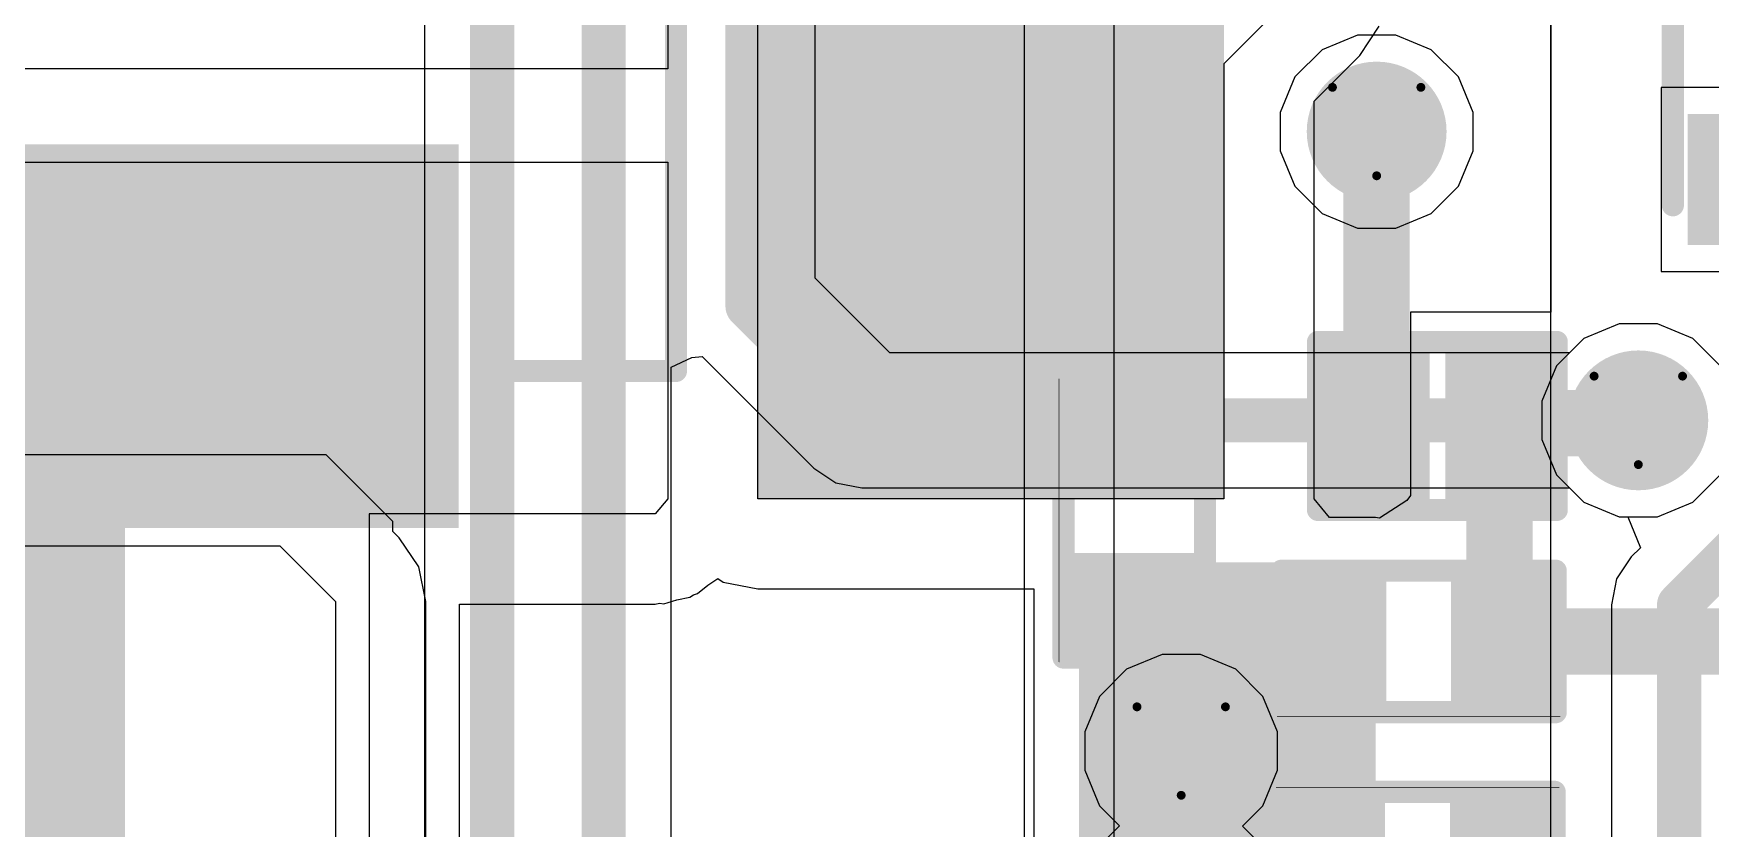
# Model space of a CAD drawing. Header units: inches. Extents: x -6 to 385, y -2 to 102.
# Drawn here: x 22.96 to 32.6, y 21.85 to 26.41 of the extents above; entities that cross this region are included whole.
import ezdxf

# ---------------------------------------------------------------- set-up
doc = ezdxf.new("R2010")
doc.units = ezdxf.units.IN
for name, color, linetype in [('Bottom Layer', 5, 'Continuous'), ('Bottom Overlay', 54, 'Continuous'), ('Bottom Paste', 16, 'Continuous'), ('Bottom Solder', 6, 'Continuous'), ('Drill Drawing', 1, 'Continuous'), ('Layer 1', 16, 'Continuous'), ('Layer 2', 76, 'Continuous'), ('Top Layer', 1, 'Continuous'), ('Top Overlay', 2, 'Continuous'), ('Top Paste', 8, 'Continuous'), ('Top Solder', 216, 'Continuous'), ('Via Holes', 16, 'Continuous')]:
    doc.layers.add(name, color=color, linetype=linetype)

# ---------------------------------------------------------------- blocks, each defined once
blk = doc.blocks.new('DFN_8_EP_2_2__9')
at = {"layer": 'Top Layer'}
for points in [[(-0.6526, 0.8901), (-0.6526, 0.6101), (-1.2026, 0.6101), (-1.2026, 0.8901)], [(1.2026, 0.8901), (1.2026, 0.6101), (0.6526, 0.6101), (0.6526, 0.8901)], [(0.3, 0.6), (0.3, -0.6), (-0.3, -0.6), (-0.3, 0.6)], [(-0.6526, 0.3899), (-0.6526, 0.1099), (-1.2026, 0.1099), (-1.2026, 0.3899)], [(1.2026, 0.3899), (1.2026, 0.1099), (0.6526, 0.1099), (0.6526, 0.3899)], [(-0.6526, -0.1099), (-0.6526, -0.3899), (-1.2026, -0.3899), (-1.2026, -0.1099)], [(1.2026, -0.1099), (1.2026, -0.3899), (0.6526, -0.3899), (0.6526, -0.1099)], [(-0.6526, -0.6101), (-0.6526, -0.8901), (-1.2026, -0.8901), (-1.2026, -0.6101)], [(1.2026, -0.6101), (1.2026, -0.8901), (0.6526, -0.8901), (0.6526, -0.6101)]]:
    blk.add_hatch(color=1, dxfattribs=at).paths.add_polyline_path(points)
at = {"layer": 'Top Paste'}
for points in [[(-0.6526, 0.8901), (-0.6526, 0.6101), (-1.2026, 0.6101), (-1.2026, 0.8901)], [(1.2026, 0.8901), (1.2026, 0.6101), (0.6526, 0.6101), (0.6526, 0.8901)], [(0.3, 0.6), (0.3, -0.6), (-0.3, -0.6), (-0.3, 0.6)], [(-0.6526, 0.3899), (-0.6526, 0.1099), (-1.2026, 0.1099), (-1.2026, 0.3899)], [(1.2026, 0.3899), (1.2026, 0.1099), (0.6526, 0.1099), (0.6526, 0.3899)], [(-0.6526, -0.1099), (-0.6526, -0.3899), (-1.2026, -0.3899), (-1.2026, -0.1099)], [(1.2026, -0.1099), (1.2026, -0.3899), (0.6526, -0.3899), (0.6526, -0.1099)], [(-0.6526, -0.6101), (-0.6526, -0.8901), (-1.2026, -0.8901), (-1.2026, -0.6101)], [(1.2026, -0.6101), (1.2026, -0.8901), (0.6526, -0.8901), (0.6526, -0.6101)]]:
    blk.add_hatch(color=8, dxfattribs=at).paths.add_polyline_path(points)
at = {"layer": 'Top Solder'}
for points in [[(-0.551, 0.9917), (-0.551, 0.5085), (-1.3042, 0.5085), (-1.3042, 0.9917)], [(1.3042, 0.9917), (1.3042, 0.5085), (0.551, 0.5085), (0.551, 0.9917)], [(0.4016, 0.7016), (0.4016, -0.7016), (-0.4016, -0.7016), (-0.4016, 0.7016)], [(-0.551, 0.4915), (-0.551, 0.0083), (-1.3042, 0.0083), (-1.3042, 0.4915)], [(1.3042, 0.4915), (1.3042, 0.0083), (0.551, 0.0083), (0.551, 0.4915)], [(-0.551, -0.0083), (-0.551, -0.4915), (-1.3042, -0.4915), (-1.3042, -0.0083)], [(1.3042, -0.0083), (1.3042, -0.4915), (0.551, -0.4915), (0.551, -0.0083)], [(-0.551, -0.5085), (-0.551, -0.9917), (-1.3042, -0.9917), (-1.3042, -0.5085)], [(1.3042, -0.5085), (1.3042, -0.9917), (0.551, -0.9917), (0.551, -0.5085)]]:
    blk.add_hatch(color=216, dxfattribs=at).paths.add_polyline_path(points)
at = {"layer": 'Top Overlay'}
for points in [[(1.0762, 1.0762, 0.127, 0.127, 0), (-1.0762, 1.0762, 0.127, 0.127, 0)], [(-1.3846, 0.7653, 0.127, 0.127, 0), (-1.5116, 0.8923, 0.127, 0.127, 0)], [(-1.5116, 0.6383, 0.127, 0.127, 0), (-1.5116, 0.8923, 0.127, 0.127, 0)], [(-1.5116, 0.6383, 0.127, 0.127, 0), (-1.3846, 0.7653, 0.127, 0.127, 0)], [(1.0762, -1.0762, 0.127, 0.127, 0), (-1.0762, -1.0762, 0.127, 0.127, 0)]]:
    blk.add_lwpolyline(points, format="xyseb", dxfattribs=at)
for points in [[(-1.1079, 1.0762, 0.0635, 0.0635, 1), (-1.0444, 1.0762, 0.0635, 0.0635, 1)], [(1.0444, 1.0762, 0.0635, 0.0635, 1), (1.1079, 1.0762, 0.0635, 0.0635, 1)], [(-1.5434, 0.8923, 0.0635, 0.0635, 1), (-1.4799, 0.8923, 0.0635, 0.0635, 1)], [(-1.5434, 0.8923, 0.0635, 0.0635, 1), (-1.4799, 0.8923, 0.0635, 0.0635, 1)], [(-1.4164, 0.7653, 0.0635, 0.0635, 1), (-1.3529, 0.7653, 0.0635, 0.0635, 1)], [(-1.4164, 0.7653, 0.0635, 0.0635, 1), (-1.3529, 0.7653, 0.0635, 0.0635, 1)], [(-1.5434, 0.6383, 0.0635, 0.0635, 1), (-1.4799, 0.6383, 0.0635, 0.0635, 1)], [(-1.5434, 0.6383, 0.0635, 0.0635, 1), (-1.4799, 0.6383, 0.0635, 0.0635, 1)], [(-1.1079, -1.0762, 0.0635, 0.0635, 1), (-1.0444, -1.0762, 0.0635, 0.0635, 1)], [(1.0444, -1.0762, 0.0635, 0.0635, 1), (1.1079, -1.0762, 0.0635, 0.0635, 1)]]:
    blk.add_lwpolyline(points, format="xyseb", close=True, dxfattribs=at)
blk = doc.blocks.new('R___0402_B_25')
at = {"layer": 'Bottom Layer'}
for points in [[(-0.2413, 0.3175), (-0.2413, -0.3175), (-0.6985, -0.3175), (-0.6985, 0.3175)], [(0.6985, 0.3175), (0.6985, -0.3175), (0.2413, -0.3175), (0.2413, 0.3175)]]:
    blk.add_hatch(color=5, dxfattribs=at).paths.add_polyline_path(points)
at = {"layer": 'Bottom Paste'}
for points in [[(-0.2413, 0.3175), (-0.2413, -0.3175), (-0.6985, -0.3175), (-0.6985, 0.3175)], [(0.6985, 0.3175), (0.6985, -0.3175), (0.2413, -0.3175), (0.2413, 0.3175)]]:
    blk.add_hatch(color=16, dxfattribs=at).paths.add_polyline_path(points)
at = {"layer": 'Bottom Solder'}
for points in [[(-0.1863, 0.3725), (-0.1863, -0.3725), (-0.7535, -0.3725), (-0.7535, 0.3725)], [(0.7535, 0.3725), (0.7535, -0.3725), (0.1863, -0.3725), (0.1863, 0.3725)]]:
    blk.add_hatch(color=6, dxfattribs=at).paths.add_polyline_path(points)
at = {"layer": 'Bottom Overlay'}
for points in [[(-0.7874, 0.4064, 0.127, 0.127, 0), (0.7874, 0.4064, 0.127, 0.127, 0)], [(-0.7874, 0.4064, 0.127, 0.127, 0), (-0.7874, -0.4064, 0.127, 0.127, 0)], [(-0.8128, 0.4318, 0.00323, 0.00323, 0), (0.8128, 0.4318, 0.00323, 0.00323, 0)], [(0.7874, 0.4064, 0.127, 0.127, 0), (0.7874, -0.4064, 0.127, 0.127, 0)], [(-0.7874, -0.4064, 0.127, 0.127, 0), (0.7874, -0.4064, 0.127, 0.127, 0)]]:
    blk.add_lwpolyline(points, format="xyseb", dxfattribs=at)
for points in [[(-0.8191, 0.4064, 0.0635, 0.0635, 1), (-0.7556, 0.4064, 0.0635, 0.0635, 1)], [(-0.8191, 0.4064, 0.0635, 0.0635, 1), (-0.7556, 0.4064, 0.0635, 0.0635, 1)], [(-0.8136, 0.4318, 0.00161, 0.00161, 1), (-0.812, 0.4318, 0.00161, 0.00161, 1)], [(0.7556, 0.4064, 0.0635, 0.0635, 1), (0.8191, 0.4064, 0.0635, 0.0635, 1)], [(0.7556, 0.4064, 0.0635, 0.0635, 1), (0.8191, 0.4064, 0.0635, 0.0635, 1)], [(0.812, 0.4318, 0.00161, 0.00161, 1), (0.8136, 0.4318, 0.00161, 0.00161, 1)], [(-0.8191, -0.4064, 0.0635, 0.0635, 1), (-0.7556, -0.4064, 0.0635, 0.0635, 1)], [(-0.8191, -0.4064, 0.0635, 0.0635, 1), (-0.7556, -0.4064, 0.0635, 0.0635, 1)], [(0.7556, -0.4064, 0.0635, 0.0635, 1), (0.8191, -0.4064, 0.0635, 0.0635, 1)], [(0.7556, -0.4064, 0.0635, 0.0635, 1), (0.8191, -0.4064, 0.0635, 0.0635, 1)]]:
    blk.add_lwpolyline(points, format="xyseb", close=True, dxfattribs=at)
blk = doc.blocks.new('R___0402_B_39')
at = {"layer": 'Bottom Layer'}
for points in [[(-0.2413, 0.3175), (-0.2413, -0.3175), (-0.6985, -0.3175), (-0.6985, 0.3175)], [(0.6985, 0.3175), (0.6985, -0.3175), (0.2413, -0.3175), (0.2413, 0.3175)]]:
    blk.add_hatch(color=5, dxfattribs=at).paths.add_polyline_path(points)
at = {"layer": 'Bottom Paste'}
for points in [[(-0.2413, 0.3175), (-0.2413, -0.3175), (-0.6985, -0.3175), (-0.6985, 0.3175)], [(0.6985, 0.3175), (0.6985, -0.3175), (0.2413, -0.3175), (0.2413, 0.3175)]]:
    blk.add_hatch(color=16, dxfattribs=at).paths.add_polyline_path(points)
at = {"layer": 'Bottom Solder'}
for points in [[(-0.1863, 0.3725), (-0.1863, -0.3725), (-0.7535, -0.3725), (-0.7535, 0.3725)], [(0.7535, 0.3725), (0.7535, -0.3725), (0.1863, -0.3725), (0.1863, 0.3725)]]:
    blk.add_hatch(color=6, dxfattribs=at).paths.add_polyline_path(points)
at = {"layer": 'Bottom Overlay'}
for points in [[(-0.7874, 0.4064, 0.127, 0.127, 0), (0.7874, 0.4064, 0.127, 0.127, 0)], [(-0.7874, -0.4064, 0.127, 0.127, 0), (-0.7874, 0.4064, 0.127, 0.127, 0)], [(-0.8128, 0.4318, 0.00323, 0.00323, 0), (0.8128, 0.4318, 0.00323, 0.00323, 0)], [(0.7874, -0.4064, 0.127, 0.127, 0), (0.7874, 0.4064, 0.127, 0.127, 0)], [(-0.7874, -0.4064, 0.127, 0.127, 0), (0.7874, -0.4064, 0.127, 0.127, 0)]]:
    blk.add_lwpolyline(points, format="xyseb", dxfattribs=at)
for points in [[(-0.8191, 0.4064, 0.0635, 0.0635, 1), (-0.7556, 0.4064, 0.0635, 0.0635, 1)], [(-0.8191, 0.4064, 0.0635, 0.0635, 1), (-0.7556, 0.4064, 0.0635, 0.0635, 1)], [(-0.8136, 0.4318, 0.00161, 0.00161, 1), (-0.812, 0.4318, 0.00161, 0.00161, 1)], [(0.7556, 0.4064, 0.0635, 0.0635, 1), (0.8191, 0.4064, 0.0635, 0.0635, 1)], [(0.7556, 0.4064, 0.0635, 0.0635, 1), (0.8191, 0.4064, 0.0635, 0.0635, 1)], [(0.812, 0.4318, 0.00161, 0.00161, 1), (0.8136, 0.4318, 0.00161, 0.00161, 1)], [(-0.8191, -0.4064, 0.0635, 0.0635, 1), (-0.7556, -0.4064, 0.0635, 0.0635, 1)], [(-0.8191, -0.4064, 0.0635, 0.0635, 1), (-0.7556, -0.4064, 0.0635, 0.0635, 1)], [(0.7556, -0.4064, 0.0635, 0.0635, 1), (0.8191, -0.4064, 0.0635, 0.0635, 1)], [(0.7556, -0.4064, 0.0635, 0.0635, 1), (0.8191, -0.4064, 0.0635, 0.0635, 1)]]:
    blk.add_lwpolyline(points, format="xyseb", close=True, dxfattribs=at)
blk = doc.blocks.new('8_SO_EP__B_84')
at = {"layer": 'Bottom Layer'}
for points in [[(-3.25, 1.504), (-3.25, 2.306), (-1.745, 2.306), (-1.745, 1.504)], [(1.745, 1.504), (1.745, 2.306), (3.25, 2.306), (3.25, 1.504)], [(-1.3065, -1.751), (-1.3065, 1.751), (1.3065, 1.751), (1.3065, -1.751)], [(-3.25, 0.234), (-3.25, 1.036), (-1.745, 1.036), (-1.745, 0.234)], [(1.745, 0.234), (1.745, 1.036), (3.25, 1.036), (3.25, 0.234)], [(-3.25, -1.036), (-3.25, -0.234), (-1.745, -0.234), (-1.745, -1.036)], [(1.745, -1.036), (1.745, -0.234), (3.25, -0.234), (3.25, -1.036)], [(-3.25, -2.306), (-3.25, -1.504), (-1.745, -1.504), (-1.745, -2.306)], [(1.745, -2.306), (1.745, -1.504), (3.25, -1.504), (3.25, -2.306)]]:
    blk.add_hatch(color=5, dxfattribs=at).paths.add_polyline_path(points)
at = {"layer": 'Bottom Paste'}
for points in [[(-3.25, 1.504), (-3.25, 2.306), (-1.745, 2.306), (-1.745, 1.504)], [(1.745, 1.504), (1.745, 2.306), (3.25, 2.306), (3.25, 1.504)], [(-1.3065, -1.751), (-1.3065, 1.751), (1.3065, 1.751), (1.3065, -1.751)], [(-3.25, 0.234), (-3.25, 1.036), (-1.745, 1.036), (-1.745, 0.234)], [(1.745, 0.234), (1.745, 1.036), (3.25, 1.036), (3.25, 0.234)], [(-3.25, -1.036), (-3.25, -0.234), (-1.745, -0.234), (-1.745, -1.036)], [(1.745, -1.036), (1.745, -0.234), (3.25, -0.234), (3.25, -1.036)], [(-3.25, -2.306), (-3.25, -1.504), (-1.745, -1.504), (-1.745, -2.306)], [(1.745, -2.306), (1.745, -1.504), (3.25, -1.504), (3.25, -2.306)]]:
    blk.add_hatch(color=16, dxfattribs=at).paths.add_polyline_path(points)
at = {"layer": 'Bottom Solder'}
for points in [[(-3.3516, 1.4024), (-3.3516, 2.4076), (-1.6434, 2.4076), (-1.6434, 1.4024)], [(1.6434, 1.4024), (1.6434, 2.4076), (3.3516, 2.4076), (3.3516, 1.4024)], [(-1.4081, -1.8526), (-1.4081, 1.8526), (1.4081, 1.8526), (1.4081, -1.8526)], [(-3.3516, 0.1324), (-3.3516, 1.1376), (-1.6434, 1.1376), (-1.6434, 0.1324)], [(1.6434, 0.1324), (1.6434, 1.1376), (3.3516, 1.1376), (3.3516, 0.1324)], [(-3.3516, -1.1376), (-3.3516, -0.1324), (-1.6434, -0.1324), (-1.6434, -1.1376)], [(1.6434, -1.1376), (1.6434, -0.1324), (3.3516, -0.1324), (3.3516, -1.1376)], [(-3.3516, -2.4076), (-3.3516, -1.4024), (-1.6434, -1.4024), (-1.6434, -2.4076)], [(1.6434, -2.4076), (1.6434, -1.4024), (3.3516, -1.4024), (3.3516, -2.4076)]]:
    blk.add_hatch(color=6, dxfattribs=at).paths.add_polyline_path(points)
at = {"layer": 'Bottom Overlay'}
for points in [[(1.5748, 2.5146, 0.127, 0.127, 0), (-1.6002, 2.5146, 0.127, 0.127, 0)], [(-3.5306, -1.8034, 0.127, 0.127, 0), (-3.5306, -2.0574, 0.127, 0.127, 0)], [(-3.5306, -1.8034, 0.127, 0.127, 0), (-3.4036, -1.9304, 0.127, 0.127, 0)], [(-3.4036, -1.9304, 0.127, 0.127, 0), (-3.5306, -2.0574, 0.127, 0.127, 0)], [(-1.905, -2.413, 0.127, 0.127, 0), (-1.905, -2.5146, 0.127, 0.127, 0)], [(2.032, -2.413, 0.127, 0.127, 0), (2.032, -2.5146, 0.127, 0.127, 0)], [(-1.905, -2.5146, 0.127, 0.127, 0), (2.032, -2.5146, 0.127, 0.127, 0)]]:
    blk.add_lwpolyline(points, format="xyseb", dxfattribs=at)
for points in [[(-1.632, 2.5146, 0.0635, 0.0635, 1), (-1.5684, 2.5146, 0.0635, 0.0635, 1)], [(1.5431, 2.5146, 0.0635, 0.0635, 1), (1.6065, 2.5146, 0.0635, 0.0635, 1)], [(-3.5623, -1.8034, 0.0635, 0.0635, 1), (-3.4989, -1.8034, 0.0635, 0.0635, 1)], [(-3.5623, -1.8034, 0.0635, 0.0635, 1), (-3.4989, -1.8034, 0.0635, 0.0635, 1)], [(-3.4354, -1.9304, 0.0635, 0.0635, 1), (-3.3719, -1.9304, 0.0635, 0.0635, 1)], [(-3.4354, -1.9304, 0.0635, 0.0635, 1), (-3.3719, -1.9304, 0.0635, 0.0635, 1)], [(-3.5623, -2.0574, 0.0635, 0.0635, 1), (-3.4988, -2.0574, 0.0635, 0.0635, 1)], [(-3.5623, -2.0574, 0.0635, 0.0635, 1), (-3.4988, -2.0574, 0.0635, 0.0635, 1)], [(-1.9367, -2.413, 0.0635, 0.0635, 1), (-1.8733, -2.413, 0.0635, 0.0635, 1)], [(2.0002, -2.413, 0.0635, 0.0635, 1), (2.0637, -2.413, 0.0635, 0.0635, 1)], [(-1.9367, -2.5146, 0.0635, 0.0635, 1), (-1.8733, -2.5146, 0.0635, 0.0635, 1)], [(-1.9367, -2.5146, 0.0635, 0.0635, 1), (-1.8733, -2.5146, 0.0635, 0.0635, 1)], [(2.0002, -2.5146, 0.0635, 0.0635, 1), (2.0637, -2.5146, 0.0635, 0.0635, 1)], [(2.0002, -2.5146, 0.0635, 0.0635, 1), (2.0637, -2.5146, 0.0635, 0.0635, 1)]]:
    blk.add_lwpolyline(points, format="xyseb", close=True, dxfattribs=at)
blk = doc.blocks.new('R___0402_B_115')
at = {"layer": 'Bottom Layer'}
for points in [[(-0.2413, 0.3175), (-0.2413, -0.3175), (-0.6985, -0.3175), (-0.6985, 0.3175)], [(0.6985, 0.3175), (0.6985, -0.3175), (0.2413, -0.3175), (0.2413, 0.3175)]]:
    blk.add_hatch(color=5, dxfattribs=at).paths.add_polyline_path(points)
at = {"layer": 'Bottom Paste'}
for points in [[(-0.2413, 0.3175), (-0.2413, -0.3175), (-0.6985, -0.3175), (-0.6985, 0.3175)], [(0.6985, 0.3175), (0.6985, -0.3175), (0.2413, -0.3175), (0.2413, 0.3175)]]:
    blk.add_hatch(color=16, dxfattribs=at).paths.add_polyline_path(points)
at = {"layer": 'Bottom Solder'}
for points in [[(-0.1863, 0.3725), (-0.1863, -0.3725), (-0.7535, -0.3725), (-0.7535, 0.3725)], [(0.7535, 0.3725), (0.7535, -0.3725), (0.1863, -0.3725), (0.1863, 0.3725)]]:
    blk.add_hatch(color=6, dxfattribs=at).paths.add_polyline_path(points)
at = {"layer": 'Bottom Overlay'}
for points in [[(-0.7874, 0.4064, 0.127, 0.127, 0), (-0.7874, -0.4064, 0.127, 0.127, 0)], [(0.7874, 0.4064, 0.127, 0.127, 0), (-0.7874, 0.4064, 0.127, 0.127, 0)], [(0.8128, 0.4318, 0.00323, 0.00323, 0), (-0.8128, 0.4318, 0.00323, 0.00323, 0)], [(0.7874, 0.4064, 0.127, 0.127, 0), (0.7874, -0.4064, 0.127, 0.127, 0)], [(0.7874, -0.4064, 0.127, 0.127, 0), (-0.7874, -0.4064, 0.127, 0.127, 0)]]:
    blk.add_lwpolyline(points, format="xyseb", dxfattribs=at)
for points in [[(-0.8191, 0.4064, 0.0635, 0.0635, 1), (-0.7556, 0.4064, 0.0635, 0.0635, 1)], [(-0.8191, 0.4064, 0.0635, 0.0635, 1), (-0.7556, 0.4064, 0.0635, 0.0635, 1)], [(-0.8136, 0.4318, 0.00161, 0.00161, 1), (-0.812, 0.4318, 0.00161, 0.00161, 1)], [(0.7556, 0.4064, 0.0635, 0.0635, 1), (0.8191, 0.4064, 0.0635, 0.0635, 1)], [(0.7556, 0.4064, 0.0635, 0.0635, 1), (0.8191, 0.4064, 0.0635, 0.0635, 1)], [(0.812, 0.4318, 0.00161, 0.00161, 1), (0.8136, 0.4318, 0.00161, 0.00161, 1)], [(-0.8191, -0.4064, 0.0635, 0.0635, 1), (-0.7556, -0.4064, 0.0635, 0.0635, 1)], [(-0.8191, -0.4064, 0.0635, 0.0635, 1), (-0.7556, -0.4064, 0.0635, 0.0635, 1)], [(0.7556, -0.4064, 0.0635, 0.0635, 1), (0.8191, -0.4064, 0.0635, 0.0635, 1)], [(0.7556, -0.4064, 0.0635, 0.0635, 1), (0.8191, -0.4064, 0.0635, 0.0635, 1)]]:
    blk.add_lwpolyline(points, format="xyseb", close=True, dxfattribs=at)
blk = doc.blocks.new('YSPI0520_2R2M__B_134')
at = {"layer": 'Bottom Layer'}
for points in [[(-3.5, 1.25), (-1.5, 1.25), (-1.5, -1.25), (-3.5, -1.25)], [(1.5, 1.25), (3.5, 1.25), (3.5, -1.25), (1.5, -1.25)]]:
    blk.add_hatch(color=5, dxfattribs=at).paths.add_polyline_path(points)
at = {"layer": 'Bottom Paste'}
for points in [[(-3.5, 1.25), (-1.5, 1.25), (-1.5, -1.25), (-3.5, -1.25)], [(1.5, 1.25), (3.5, 1.25), (3.5, -1.25), (1.5, -1.25)]]:
    blk.add_hatch(color=16, dxfattribs=at).paths.add_polyline_path(points)
at = {"layer": 'Bottom Solder'}
for points in [[(-3.6016, 1.3516), (-1.3984, 1.3516), (-1.3984, -1.3516), (-3.6016, -1.3516)], [(1.3984, 1.3516), (3.6016, 1.3516), (3.6016, -1.3516), (1.3984, -1.3516)]]:
    blk.add_hatch(color=6, dxfattribs=at).paths.add_polyline_path(points)
at = {"layer": 'Bottom Overlay'}
for points in [[(-2.7, 2.6, 0.127, 0.127, 0), (2.7, 2.6, 0.127, 0.127, 0)], [(-2.7, 2.6, 0.127, 0.127, 0), (-2.7, 1.557, 0.127, 0.127, 0)], [(2.7, 2.6, 0.127, 0.127, 0), (2.7, 1.557, 0.127, 0.127, 0)], [(-2.7, -1.557, 0.127, 0.127, 0), (-2.7, -2.6, 0.127, 0.127, 0)], [(2.7, -1.557, 0.127, 0.127, 0), (2.7, -2.6, 0.127, 0.127, 0)], [(-2.7, -2.6, 0.127, 0.127, 0), (2.7, -2.6, 0.127, 0.127, 0)]]:
    blk.add_lwpolyline(points, format="xyseb", dxfattribs=at)
for points in [[(-2.7317, 2.6, 0.0635, 0.0635, 1), (-2.6682, 2.6, 0.0635, 0.0635, 1)], [(-2.7317, 2.6, 0.0635, 0.0635, 1), (-2.6682, 2.6, 0.0635, 0.0635, 1)], [(2.6682, 2.6, 0.0635, 0.0635, 1), (2.7317, 2.6, 0.0635, 0.0635, 1)], [(2.6682, 2.6, 0.0635, 0.0635, 1), (2.7317, 2.6, 0.0635, 0.0635, 1)], [(-2.7317, 1.557, 0.0635, 0.0635, 1), (-2.6682, 1.557, 0.0635, 0.0635, 1)], [(2.6682, 1.557, 0.0635, 0.0635, 1), (2.7317, 1.557, 0.0635, 0.0635, 1)], [(-2.7317, -1.557, 0.0635, 0.0635, 1), (-2.6682, -1.557, 0.0635, 0.0635, 1)], [(2.6682, -1.557, 0.0635, 0.0635, 1), (2.7317, -1.557, 0.0635, 0.0635, 1)], [(-2.7317, -2.6, 0.0635, 0.0635, 1), (-2.6682, -2.6, 0.0635, 0.0635, 1)], [(-2.7317, -2.6, 0.0635, 0.0635, 1), (-2.6682, -2.6, 0.0635, 0.0635, 1)], [(2.6682, -2.6, 0.0635, 0.0635, 1), (2.7317, -2.6, 0.0635, 0.0635, 1)], [(2.6682, -2.6, 0.0635, 0.0635, 1), (2.7317, -2.6, 0.0635, 0.0635, 1)]]:
    blk.add_lwpolyline(points, format="xyseb", close=True, dxfattribs=at)
blk = doc.blocks.new('SOD_882_B__D___________B_144')
at = {"layer": 'Bottom Layer'}
for points in [[(-0.1, -0.4), (-0.6, -0.4), (-0.6, 0.4), (-0.1, 0.4)], [(0.6, -0.4), (0.1, -0.4), (0.1, 0.4), (0.6, 0.4)]]:
    blk.add_hatch(color=5, dxfattribs=at).paths.add_polyline_path(points)
at = {"layer": 'Bottom Paste'}
for points in [[(-0.1, -0.4), (-0.6, -0.4), (-0.6, 0.4), (-0.1, 0.4)], [(0.6, -0.4), (0.1, -0.4), (0.1, 0.4), (0.6, 0.4)]]:
    blk.add_hatch(color=16, dxfattribs=at).paths.add_polyline_path(points)
at = {"layer": 'Bottom Solder'}
for points in [[(-0.045, -0.455), (-0.655, -0.455), (-0.655, 0.455), (-0.045, 0.455)], [(0.655, -0.455), (0.045, -0.455), (0.045, 0.455), (0.655, 0.455)]]:
    blk.add_hatch(color=6, dxfattribs=at).paths.add_polyline_path(points)
at = {"layer": 'Bottom Overlay'}
for points in [[(-0.6858, -0.4826, 0.127, 0.127, 0), (-0.6858, 0.4826, 0.127, 0.127, 0)], [(-0.6858, 0.4826, 0.127, 0.127, 0), (0.6858, 0.4826, 0.127, 0.127, 0)], [(0.6858, -0.4826, 0.127, 0.127, 0), (0.6858, 0.4826, 0.127, 0.127, 0)], [(-0.6858, -0.4826, 0.127, 0.127, 0), (0.6858, -0.4826, 0.127, 0.127, 0)]]:
    blk.add_lwpolyline(points, format="xyseb", dxfattribs=at)
for points in [[(-0.7176, 0.4826, 0.0635, 0.0635, 1), (-0.654, 0.4826, 0.0635, 0.0635, 1)], [(-0.7176, 0.4826, 0.0635, 0.0635, 1), (-0.654, 0.4826, 0.0635, 0.0635, 1)], [(0.654, 0.4826, 0.0635, 0.0635, 1), (0.7176, 0.4826, 0.0635, 0.0635, 1)], [(0.654, 0.4826, 0.0635, 0.0635, 1), (0.7176, 0.4826, 0.0635, 0.0635, 1)], [(-0.7176, -0.4826, 0.0635, 0.0635, 1), (-0.654, -0.4826, 0.0635, 0.0635, 1)], [(-0.7176, -0.4826, 0.0635, 0.0635, 1), (-0.654, -0.4826, 0.0635, 0.0635, 1)], [(0.654, -0.4826, 0.0635, 0.0635, 1), (0.7176, -0.4826, 0.0635, 0.0635, 1)], [(0.654, -0.4826, 0.0635, 0.0635, 1), (0.7176, -0.4826, 0.0635, 0.0635, 1)]]:
    blk.add_lwpolyline(points, format="xyseb", close=True, dxfattribs=at)

msp = doc.modelspace()

# ---------------------------------------------------------------- hatches: boundary and pattern name
at = {"layer": 'Bottom Layer'}
for points in [[(27.1239, 23.74), (29.8015, 23.74), (29.8015, 28.5284), (27.1239, 28.5284)], [(22.078, 20.785), (23.4888, 20.785), (23.4888, 25.6737), (22.078, 25.6737)], [(28.9686, 20.0914), (30.6725, 20.0914), (30.6725, 23.3736), (28.9686, 23.3736)]]:
    msp.add_hatch(color=5, dxfattribs=at).paths.add_polyline_path(points)
h = msp.add_hatch(color=5, dxfattribs=at)
edge = h.paths.add_edge_path()
edge.add_arc((30.6787, 25.8488), 0.3, 0, 360)
h = msp.add_hatch(color=5, dxfattribs=at)
edge = h.paths.add_edge_path()
edge.add_arc((32.1818, 24.19), 0.3, 0, 360)
h = msp.add_hatch(color=5, dxfattribs=at)
edge = h.paths.add_edge_path()
edge.add_arc((29.5559, 22.2905), 0.3, 0, 360)
at = {"layer": 'Bottom Solder'}
h = msp.add_hatch(color=6, dxfattribs=at)
edge = h.paths.add_edge_path()
edge.add_arc((30.6787, 25.8488), 0.4016, 0, 360)
h = msp.add_hatch(color=6, dxfattribs=at)
edge = h.paths.add_edge_path()
edge.add_arc((32.1818, 24.19), 0.4016, 0, 360)
h = msp.add_hatch(color=6, dxfattribs=at)
edge = h.paths.add_edge_path()
edge.add_arc((29.5559, 22.2905), 0.4016, 0, 360)
at = {"layer": 'Layer 1'}
h = msp.add_hatch(color=16, dxfattribs=at)
edge = h.paths.add_edge_path()
edge.add_arc((30.6787, 25.8488), 0.3, 0, 360)
h = msp.add_hatch(color=16, dxfattribs=at)
edge = h.paths.add_edge_path()
edge.add_arc((32.1818, 24.19), 0.3, 0, 360)
h = msp.add_hatch(color=16, dxfattribs=at)
edge = h.paths.add_edge_path()
edge.add_arc((29.5559, 22.2905), 0.3, 0, 360)
at = {"layer": 'Layer 2'}
h = msp.add_hatch(color=76, dxfattribs=at)
edge = h.paths.add_edge_path()
edge.add_arc((30.6787, 25.8488), 0.3, 0, 360)
h = msp.add_hatch(color=76, dxfattribs=at)
edge = h.paths.add_edge_path()
edge.add_arc((32.1818, 24.19), 0.3, 0, 360)
h = msp.add_hatch(color=76, dxfattribs=at)
edge = h.paths.add_edge_path()
edge.add_arc((29.5559, 22.2905), 0.3, 0, 360)
at = {"layer": 'Top Layer'}
h = msp.add_hatch(color=1, dxfattribs=at)
edge = h.paths.add_edge_path()
edge.add_arc((30.6787, 25.8488), 0.3, 0, 360)
h = msp.add_hatch(color=1, dxfattribs=at)
edge = h.paths.add_edge_path()
edge.add_arc((32.1818, 24.19), 0.3, 0, 360)
h = msp.add_hatch(color=1, dxfattribs=at)
edge = h.paths.add_edge_path()
edge.add_arc((29.5559, 22.2905), 0.3, 0, 360)
at = {"layer": 'Top Solder'}
h = msp.add_hatch(color=216, dxfattribs=at)
edge = h.paths.add_edge_path()
edge.add_arc((30.6787, 25.8488), 0.4016, 0, 360)
h = msp.add_hatch(color=216, dxfattribs=at)
edge = h.paths.add_edge_path()
edge.add_arc((32.1818, 24.19), 0.4016, 0, 360)
h = msp.add_hatch(color=216, dxfattribs=at)
edge = h.paths.add_edge_path()
edge.add_arc((29.5559, 22.2905), 0.4016, 0, 360)
at = {"layer": 'Via Holes'}
h = msp.add_hatch(color=7, dxfattribs=at)
edge = h.paths.add_edge_path()
edge.add_arc((30.6787, 25.8488), 0.15, 0, 360)
h = msp.add_hatch(color=7, dxfattribs=at)
edge = h.paths.add_edge_path()
edge.add_arc((32.1818, 24.19), 0.15, 0, 360)
h = msp.add_hatch(color=7, dxfattribs=at)
edge = h.paths.add_edge_path()
edge.add_arc((29.5559, 22.2905), 0.15, 0, 360)

# ---------------------------------------------------------------- linework, layer by layer
at = {"layer": 'Bottom Layer'}
for p, q in [((27.1239, 23.74), (27.1239, 35.598)), ((26.606, 33.8596), (26.606, 26.2082)), ((31.6792, 8.246), (31.6792, 26.9748)), ((31.6792, 26.9748), (31.6792, 24.812)), ((30.2153, 26.6523), (29.8015, 26.2386)), ((30.5815, 26.2861), (30.6938, 26.4541)), ((26.606, 26.2082), (20.5269, 26.2082)), ((29.8015, 26.2386), (29.8015, 23.74)), ((30.3195, 26.024), (30.5815, 26.2861)), ((30.3195, 23.74), (30.3195, 26.024)), ((21.0696, 25.6737), (26.606, 25.6737)), ((26.606, 25.6737), (26.606, 23.74)), ((31.6792, 24.812), (30.8735, 24.812)), ((30.8735, 24.812), (30.8735, 23.7586)), ((26.606, 23.74), (26.5342, 23.6525)), ((29.8015, 23.74), (27.1239, 23.74)), ((30.4076, 23.6326), (30.3195, 23.74)), ((30.8528, 23.7291), (30.6957, 23.628)), ((30.8735, 23.7586), (30.8528, 23.7291)), ((26.5342, 23.6525), (24.892, 23.6525)), ((24.892, 23.6525), (24.892, 20.785)), ((30.6725, 23.6326), (30.4076, 23.6326)), ((30.6957, 23.628), (30.6725, 23.6326)), ((26.7783, 23.1957), (26.8371, 23.244)), ((26.8371, 23.244), (26.8945, 23.2823)), ((26.8945, 23.2823), (26.9257, 23.2615)), ((26.9257, 23.2615), (27.1239, 23.222)), ((27.1239, 23.222), (28.7096, 23.222)), ((28.7096, 23.222), (28.7096, 20.0914)), ((25.41, 20.785), (25.41, 23.1345)), ((25.41, 23.1345), (26.5342, 23.1345)), ((26.5342, 23.1345), (26.5594, 23.1396)), ((26.5594, 23.1396), (26.5849, 23.137)), ((26.5849, 23.137), (26.6577, 23.1591)), ((26.6577, 23.1591), (26.7324, 23.174)), ((26.7324, 23.174), (26.7537, 23.1882)), ((26.7537, 23.1882), (26.7783, 23.1957))]:
    msp.add_line(p, q, dxfattribs=at)
for points in [[(30.6781, 25.8482, 0.381, 0.381, 0), (30.6787, 25.8488, 0.381, 0.381, 0)], [(30.6781, 24.1586, 0.381, 0.381, 0), (30.6781, 25.8482, 0.381, 0.381, 0)], [(32.1658, 24.174, 0.381, 0.381, 0), (32.1818, 24.19, 0.381, 0.381, 0)], [(30.6775, 24.158, 0.381, 0.381, 0), (30.6781, 24.1586, 0.381, 0.381, 0)], [(31.3775, 24.158, 0.381, 0.381, 0), (31.3935, 24.174, 0.381, 0.381, 0)], [(31.3775, 24.158, 0.381, 0.381, 0), (31.3837, 24.1518, 0.381, 0.381, 0)], [(31.3837, 22.9262, 0.381, 0.381, 0), (31.3837, 24.1518, 0.381, 0.381, 0)], [(31.3935, 24.174, 0.381, 0.381, 0), (32.1658, 24.174, 0.381, 0.381, 0)], [(31.3837, 22.9262, 0.381, 0.381, 0), (31.3899, 22.92, 0.381, 0.381, 0)], [(31.3899, 22.92, 0.381, 0.381, 0), (33.72, 22.92, 0.381, 0.381, 0)]]:
    msp.add_lwpolyline(points, format="xyseb", dxfattribs=at)
for points in [[(30.5828, 25.8482, 0.1905, 0.1905, 1), (30.7733, 25.8482, 0.1905, 0.1905, 1)], [(30.5828, 25.8482, 0.1905, 0.1905, 1), (30.7733, 25.8482, 0.1905, 0.1905, 1)], [(30.5834, 25.8488, 0.1905, 0.1905, 1), (30.7739, 25.8488, 0.1905, 0.1905, 1)], [(32.0866, 24.19, 0.1905, 0.1905, 1), (32.2771, 24.19, 0.1905, 0.1905, 1)], [(30.5822, 24.158, 0.1905, 0.1905, 1), (30.7727, 24.158, 0.1905, 0.1905, 1)], [(30.5828, 24.1586, 0.1905, 0.1905, 1), (30.7733, 24.1586, 0.1905, 0.1905, 1)], [(30.5828, 24.1586, 0.1905, 0.1905, 1), (30.7733, 24.1586, 0.1905, 0.1905, 1)], [(31.2822, 24.158, 0.1905, 0.1905, 1), (31.4727, 24.158, 0.1905, 0.1905, 1)], [(31.2822, 24.158, 0.1905, 0.1905, 1), (31.4727, 24.158, 0.1905, 0.1905, 1)], [(31.2884, 24.1518, 0.1905, 0.1905, 1), (31.4789, 24.1518, 0.1905, 0.1905, 1)], [(31.2884, 24.1518, 0.1905, 0.1905, 1), (31.4789, 24.1518, 0.1905, 0.1905, 1)], [(31.2983, 24.174, 0.1905, 0.1905, 1), (31.4888, 24.174, 0.1905, 0.1905, 1)], [(31.2983, 24.174, 0.1905, 0.1905, 1), (31.4888, 24.174, 0.1905, 0.1905, 1)], [(32.0705, 24.174, 0.1905, 0.1905, 1), (32.261, 24.174, 0.1905, 0.1905, 1)], [(32.0705, 24.174, 0.1905, 0.1905, 1), (32.261, 24.174, 0.1905, 0.1905, 1)], [(31.2884, 22.9262, 0.1905, 0.1905, 1), (31.4789, 22.9262, 0.1905, 0.1905, 1)], [(31.2884, 22.9262, 0.1905, 0.1905, 1), (31.4789, 22.9262, 0.1905, 0.1905, 1)], [(31.2946, 22.92, 0.1905, 0.1905, 1), (31.4851, 22.92, 0.1905, 0.1905, 1)], [(31.2946, 22.92, 0.1905, 0.1905, 1), (31.4851, 22.92, 0.1905, 0.1905, 1)]]:
    msp.add_lwpolyline(points, format="xyseb", close=True, dxfattribs=at)
at = {"layer": 'Drill Drawing'}
for points in [[(30.4247, 26.1028, 0.0508, 0.0508, 0), (30.9327, 26.1028, 0.0508, 0.0508, 0)], [(30.4247, 26.1028, 0.0508, 0.0508, 0), (30.6787, 25.5948, 0.0508, 0.0508, 0)], [(30.6787, 25.5948, 0.0508, 0.0508, 0), (30.9327, 26.1028, 0.0508, 0.0508, 0)], [(31.9278, 24.444, 0.0508, 0.0508, 0), (32.4358, 24.444, 0.0508, 0.0508, 0)], [(31.9278, 24.444, 0.0508, 0.0508, 0), (32.1818, 23.936, 0.0508, 0.0508, 0)], [(32.1818, 23.936, 0.0508, 0.0508, 0), (32.4358, 24.444, 0.0508, 0.0508, 0)], [(29.3019, 22.5445, 0.0508, 0.0508, 0), (29.8099, 22.5445, 0.0508, 0.0508, 0)], [(29.3019, 22.5445, 0.0508, 0.0508, 0), (29.5559, 22.0365, 0.0508, 0.0508, 0)], [(29.5559, 22.0365, 0.0508, 0.0508, 0), (29.8099, 22.5445, 0.0508, 0.0508, 0)]]:
    msp.add_lwpolyline(points, format="xyseb", dxfattribs=at)
for points in [[(30.412, 26.1028, 0.0254, 0.0254, 1), (30.4374, 26.1028, 0.0254, 0.0254, 1)], [(30.412, 26.1028, 0.0254, 0.0254, 1), (30.4374, 26.1028, 0.0254, 0.0254, 1)], [(30.92, 26.1028, 0.0254, 0.0254, 1), (30.9454, 26.1028, 0.0254, 0.0254, 1)], [(30.92, 26.1028, 0.0254, 0.0254, 1), (30.9454, 26.1028, 0.0254, 0.0254, 1)], [(30.666, 25.5948, 0.0254, 0.0254, 1), (30.6914, 25.5948, 0.0254, 0.0254, 1)], [(30.666, 25.5948, 0.0254, 0.0254, 1), (30.6914, 25.5948, 0.0254, 0.0254, 1)], [(31.9151, 24.444, 0.0254, 0.0254, 1), (31.9405, 24.444, 0.0254, 0.0254, 1)], [(31.9151, 24.444, 0.0254, 0.0254, 1), (31.9405, 24.444, 0.0254, 0.0254, 1)], [(32.4231, 24.444, 0.0254, 0.0254, 1), (32.4485, 24.444, 0.0254, 0.0254, 1)], [(32.4231, 24.444, 0.0254, 0.0254, 1), (32.4485, 24.444, 0.0254, 0.0254, 1)], [(32.1691, 23.936, 0.0254, 0.0254, 1), (32.1945, 23.936, 0.0254, 0.0254, 1)], [(32.1691, 23.936, 0.0254, 0.0254, 1), (32.1945, 23.936, 0.0254, 0.0254, 1)], [(29.2892, 22.5445, 0.0254, 0.0254, 1), (29.3146, 22.5445, 0.0254, 0.0254, 1)], [(29.2892, 22.5445, 0.0254, 0.0254, 1), (29.3146, 22.5445, 0.0254, 0.0254, 1)], [(29.7972, 22.5445, 0.0254, 0.0254, 1), (29.8226, 22.5445, 0.0254, 0.0254, 1)], [(29.7972, 22.5445, 0.0254, 0.0254, 1), (29.8226, 22.5445, 0.0254, 0.0254, 1)], [(29.5432, 22.0365, 0.0254, 0.0254, 1), (29.5686, 22.0365, 0.0254, 0.0254, 1)], [(29.5432, 22.0365, 0.0254, 0.0254, 1), (29.5686, 22.0365, 0.0254, 0.0254, 1)]]:
    msp.add_lwpolyline(points, format="xyseb", close=True, dxfattribs=at)
at = {"layer": 'Layer 1'}
for p, q in [((32.0716, 24.744), (31.868, 24.6597)), ((32.292, 24.744), (32.0716, 24.744)), ((32.4956, 24.6597), (32.292, 24.744)), ((31.868, 24.6597), (31.7121, 24.5038)), ((32.6515, 24.5038), (32.4956, 24.6597)), ((31.7121, 24.5038), (31.6278, 24.3002)), ((31.6278, 24.3002), (31.6278, 24.0798)), ((31.6278, 24.0798), (31.7121, 23.8762)), ((31.7121, 23.8762), (31.868, 23.7203)), ((32.4956, 23.7203), (32.6515, 23.8762)), ((31.868, 23.7203), (32.0716, 23.636)), ((32.292, 23.636), (32.4956, 23.7203)), ((32.0716, 23.636), (32.292, 23.636)), ((29.4457, 22.8445), (29.2421, 22.7601)), ((29.6661, 22.8445), (29.4457, 22.8445)), ((29.8697, 22.7601), (29.6661, 22.8445)), ((29.2421, 22.7601), (29.0862, 22.6043)), ((30.0256, 22.6043), (29.8697, 22.7601)), ((29.0862, 22.6043), (29.0019, 22.4007)), ((30.1099, 22.4007), (30.0256, 22.6043)), ((29.0019, 22.4007), (29.0019, 22.1803)), ((30.1099, 22.1803), (30.1099, 22.4007)), ((29.0019, 22.1803), (29.0862, 21.9766)), ((30.0256, 21.9766), (30.1099, 22.1803)), ((29.0862, 21.9766), (29.201, 21.8619)), ((29.9083, 21.8594), (30.0256, 21.9766)), ((29.201, 21.8619), (29.0838, 21.7446)), ((30.0231, 21.7446), (29.9083, 21.8594))]:
    msp.add_line(p, q, dxfattribs=at)
at = {"layer": 'Layer 2'}
for p, q in [((28.6533, 26.9219), (28.6533, 17.2734)), ((29.1713, 17.4336), (29.1713, 26.9219)), ((30.5685, 26.4028), (30.3649, 26.3184)), ((30.7889, 26.4028), (30.5685, 26.4028)), ((30.9925, 26.3184), (30.7889, 26.4028)), ((30.3649, 26.3184), (30.209, 26.1626)), ((31.1484, 26.1626), (30.9925, 26.3184)), ((30.209, 26.1626), (30.1247, 25.959)), ((31.2327, 25.959), (31.1484, 26.1626)), ((30.1247, 25.959), (30.1247, 25.7386)), ((31.2327, 25.7386), (31.2327, 25.959)), ((30.1247, 25.7386), (30.209, 25.5349)), ((31.1484, 25.5349), (31.2327, 25.7386)), ((30.209, 25.5349), (30.3649, 25.3791)), ((30.9925, 25.3791), (31.1484, 25.5349)), ((30.3649, 25.3791), (30.5685, 25.2948)), ((30.7889, 25.2948), (30.9925, 25.3791)), ((30.5685, 25.2948), (30.7889, 25.2948)), ((32.0716, 24.744), (31.868, 24.6597)), ((32.292, 24.744), (32.0716, 24.744)), ((32.4956, 24.6597), (32.292, 24.744)), ((31.868, 24.6597), (31.7121, 24.5038)), ((32.6515, 24.5038), (32.4956, 24.6597)), ((31.7121, 24.5038), (31.6278, 24.3002)), ((31.6278, 24.3002), (31.6278, 24.0798)), ((24.644, 23.9925), (9.5331, 23.9925)), ((25.0278, 23.6087), (24.644, 23.9925)), ((31.6278, 24.0798), (31.7121, 23.8762)), ((31.7121, 23.8762), (31.868, 23.7203)), ((32.4956, 23.7203), (32.6515, 23.8762)), ((31.868, 23.7203), (32.0716, 23.636)), ((32.292, 23.636), (32.4956, 23.7203)), ((25.0278, 23.5525), (25.0278, 23.6087)), ((32.0716, 23.636), (32.292, 23.636)), ((25.0644, 23.5159), (25.0278, 23.5525)), ((25.1767, 23.3479), (25.0644, 23.5159)), ((25.0644, 23.5159), (25.0644, 23.5159)), ((18.6569, 23.4696), (24.3783, 23.4696)), ((24.3783, 23.4696), (24.6982, 23.1497)), ((25.2161, 23.1497), (25.1767, 23.3479)), ((24.6982, 23.1497), (24.6982, 17.2313)), ((25.2161, 18.0175), (25.2161, 23.1497))]:
    msp.add_line(p, q, dxfattribs=at)
at = {"layer": 'Top Layer'}
for p, q in [((27.4533, 25.0069), (27.4533, 34.7832)), ((25.2095, 29.9586), (25.2095, 20.4694)), ((34.6004, 26.1028), (32.3123, 26.1028)), ((32.3123, 26.1028), (32.3123, 25.0447)), ((27.8818, 24.5785), (27.4533, 25.0069)), ((32.3123, 25.0447), (32.818, 25.0447)), ((32.0716, 24.744), (31.868, 24.6597)), ((32.292, 24.744), (32.0716, 24.744)), ((32.4956, 24.6597), (32.292, 24.744)), ((31.7868, 24.5785), (27.8818, 24.5785)), ((31.868, 24.6597), (31.7868, 24.5785)), ((32.6402, 24.5151), (32.4956, 24.6597)), ((26.6267, 24.496), (26.7444, 24.5502)), ((26.6267, 20.8001), (26.6267, 24.496)), ((26.7444, 24.5502), (26.8045, 24.5571)), ((26.8045, 24.5571), (27.4462, 23.9153)), ((27.4462, 23.9153), (27.5722, 23.8311)), ((27.5722, 23.8311), (27.7209, 23.8015)), ((27.7209, 23.8015), (31.7868, 23.8015)), ((31.7868, 23.8015), (31.868, 23.7203)), ((31.868, 23.7203), (32.0716, 23.636)), ((32.0716, 23.636), (32.1207, 23.636)), ((32.1207, 23.636), (32.1944, 23.4582)), ((32.1944, 23.4582), (32.1414, 23.4053)), ((32.1414, 23.4053), (32.0572, 23.2792)), ((32.0572, 23.2792), (32.0276, 23.1306)), ((32.0276, 23.1306), (32.0276, 13.8959)), ((29.4457, 22.8445), (29.2421, 22.7601)), ((29.6661, 22.8445), (29.4457, 22.8445)), ((29.8697, 22.7601), (29.6661, 22.8445)), ((29.2421, 22.7601), (29.0862, 22.6043)), ((30.0256, 22.6043), (29.8697, 22.7601)), ((29.0862, 22.6043), (29.0019, 22.4007)), ((30.1099, 22.4007), (30.0256, 22.6043)), ((29.0019, 22.4007), (29.0019, 22.1803)), ((30.1099, 22.1803), (30.1099, 22.4007)), ((29.0019, 22.1803), (29.0862, 21.9766)), ((30.0256, 21.9766), (30.1099, 22.1803)), ((29.0862, 21.9766), (29.201, 21.8619)), ((29.9083, 21.8594), (30.0256, 21.9766)), ((29.201, 21.8619), (29.0838, 21.7446)), ((30.0231, 21.7446), (29.9083, 21.8594))]:
    msp.add_line(p, q, dxfattribs=at)
for points in [[(27.0649, 24.846, 0.254, 0.254, 0), (27.0649, 34.7832, 0.254, 0.254, 0)], [(26.2382, 20.6392, 0.254, 0.254, 0), (26.2382, 34.4993, 0.254, 0.254, 0)], [(25.598, 20.4694, 0.254, 0.254, 0), (25.598, 30.1195, 0.254, 0.254, 0)], [(27.0649, 24.846, 0.254, 0.254, 0), (27.7209, 24.19, 0.254, 0.254, 0)], [(27.7209, 24.19, 0.254, 0.254, 0), (32.1818, 24.19, 0.254, 0.254, 0)], [(32.4161, 23.1306, 0.254, 0.254, 0), (33.2064, 23.9209, 0.254, 0.254, 0)], [(32.4161, 13.735, 0.254, 0.254, 0), (32.4161, 23.1306, 0.254, 0.254, 0)]]:
    msp.add_lwpolyline(points, format="xyseb", dxfattribs=at)
for points in [[(27.0014, 24.846, 0.127, 0.127, 1), (27.1284, 24.846, 0.127, 0.127, 1)], [(27.0014, 24.846, 0.127, 0.127, 1), (27.1284, 24.846, 0.127, 0.127, 1)], [(27.6574, 24.19, 0.127, 0.127, 1), (27.7844, 24.19, 0.127, 0.127, 1)], [(27.6574, 24.19, 0.127, 0.127, 1), (27.7844, 24.19, 0.127, 0.127, 1)], [(32.1183, 24.19, 0.127, 0.127, 1), (32.2453, 24.19, 0.127, 0.127, 1)], [(32.3526, 23.1306, 0.127, 0.127, 1), (32.4796, 23.1306, 0.127, 0.127, 1)], [(32.3526, 23.1306, 0.127, 0.127, 1), (32.4796, 23.1306, 0.127, 0.127, 1)]]:
    msp.add_lwpolyline(points, format="xyseb", close=True, dxfattribs=at)

# ---------------------------------------------------------------- block references
for name, p, rotation in [('YSPI0520_2R2M__B_134', (24.0538, 27.1737), 90), ('DFN_8_EP_2_2__9', (33.4564, 26.5014), 270), ('R___0402_B_25', (29.2861, 23.6149), 90), ('R___0402_B_115', (30.92, 22.92), 180), ('8_SO_EP__B_84', (20.574, 19.04), 90)]:
    msp.add_blockref(name, p, dxfattribs=dict(rotation=rotation))
for name, p in [('SOD_882_B__D___________B_144', (31.0275, 24.158)), ('R___0402_B_39', (30.9138, 21.65))]:
    msp.add_blockref(name, p)

doc.saveas('drawing.dxf')
